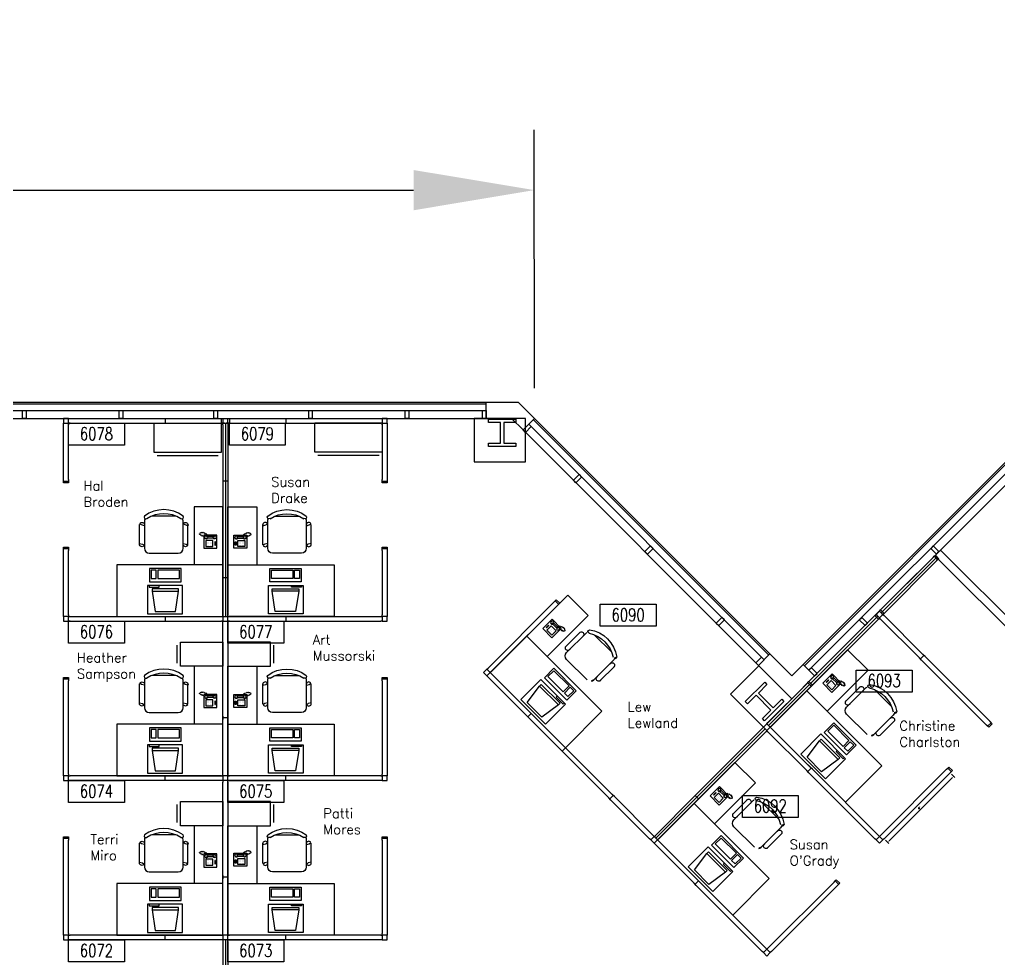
# Model space of a CAD drawing. Header units: millimetres. Extents: x 489553472 to 489553809, y 110504095 to 110504426.
# Drawn here: x 489553679 to 489553739.8, y 110504368 to 110504426.3 of the extents above; entities that cross this region are included whole.
import ezdxf
from ezdxf.enums import TextEntityAlignment as Align

# ---------------------------------------------------------------- set-up
doc = ezdxf.new("R2010")
doc.units = ezdxf.units.MM
for name, color, linetype in [('CHAIRS', 4, 'Continuous'), ('CPU', 6, 'Continuous'), ('DIM', 3, 'Continuous'), ('E-B-FURR', 6, 'Continuous'), ('E-B-GLAZ', 72, 'Continuous'), ('E-B-MULL', 8, 'Continuous'), ('E-B-SHEL', 2, 'Continuous'), ('E-S-COLM', 8, 'Continuous'), ('EMPLOYEE', 1, 'Continuous'), ('FURNITURE', 3, 'Continuous'), ('PANELS_201', 6, 'Continuous'), ('PHONES', 4, 'Continuous'), ('RMNUM', 40, 'Continuous')]:
    doc.layers.add(name, color=color, linetype=linetype)
doc.styles.add('ARCHITXT', font='simplex.shx')
doc.styles.add('ROMANS', font='romans', dxfattribs={"width": 0.75, "height": 8})
doc.styles.get("Standard").update_dxf_attribs({"font": 'arial.ttf'})
doc.dimstyles.new('ISO-25', dxfattribs={"dimscale": 3, "dimtxt": 2.5, "dimasz": 2.5, "dimexe": 1.25, "dimexo": 0.625, "dimtad": 1, "dimdsep": 46, "dimtxsty": 'Standard', "dimcen": 2.5, "dimadec": 0, "dimazin": 0, "dimtfac": 1, "dimtmove": 0, "dimatfit": 3, "dimfxl": 0, "dimarcsym": 0})
doc.dimstyles.new('RGA1-8', dxfattribs={"dimscale": 96, "dimtxt": 0.0938, "dimasz": 0.125, "dimexe": 0.09375, "dimexo": 0.125, "dimgap": 0.0625, "dimtad": 1, "dimdec": 6, "dimrnd": 0.5, "dimzin": 3, "dimdsep": 46, "dimlunit": 4, "dimtxsty": 'ARCHITXT', "dimcen": 0.1875, "dimdle": 0.09375, "dimclrd": 256, "dimclre": 256, "dimadec": 0, "dimazin": 0, "dimtfac": 1, "dimtdec": 6, "dimtmove": 2, "dimatfit": 3, "dimfxl": 0, "dimtolj": 1, "dimtzin": 3, "dimarcsym": 0})

# ---------------------------------------------------------------- blocks, each defined once
blk = doc.blocks.new('RMNUM')
at = {"layer": 'RMNUM'}
blk.add_lwpolyline([(-16.33354, 6.674702), (18.388073, 6.674702), (18.388073, -6.982766), (-16.33354, -6.982766), (-16.33354, 6.674702)], dxfattribs=at)
at = {"layer": 'RMNUM', "style": 'ROMANS', "width": 0.75}
blk.add_attdef('NUMBER', text='', height=8, dxfattribs=at).set_placement((1.027267, 0.114097), align=Align.MIDDLE_CENTER)
blk = doc.blocks.new('RECTANG')
for p, q in [((1, 1), (0, 1)), ((0, 1), (0, 0)), ((1, 0), (1, 1)), ((0, 0), (1, 0))]:
    blk.add_line(p, q)
blk = doc.blocks.new('IBMAT', base_point=(61, 306))
for p, q in [((75, 307), (75, 306)), ((81, 307), (75, 307)), ((81, 306), (81, 307))]:
    blk.add_line(p, q)
at = {"xscale": 21, "yscale": 17, "zscale": 21}
blk.add_blockref('RECTANG', (61, 306), dxfattribs=at)
blk = doc.blocks.new('KEYBOARD', base_point=(60, 294))
for p, xscale, yscale, zscale in [((60, 294), 19, 8, 19), ((61, 295), 13, 5, 13), ((75, 295), 3, 5, 3)]:
    blk.add_blockref('RECTANG', p, dxfattribs=dict(xscale=xscale, yscale=yscale, zscale=zscale))
blk = doc.blocks.new('COMPUTER')
for p, q in [((-6.64, 16.23), (-8.5, 3.5)), ((6.08, 16.23), (-6.64, 16.23)), ((8, 3.5), (6.08, 16.23)), ((-8.5, 3.5), (-8.5, 2.04)), ((8, 3.5), (-8.5, 3.5)), ((-8.5, 2.04), (8, 2.04)), ((8, 2.04), (8, 3.5))]:
    blk.add_line(p, q)
at = {"xscale": 1.033846153846154, "yscale": 1.033846153846154, "zscale": 1.033846153846154}
for name, p in [('IBMAT', (-10.86, 0)), ('KEYBOARD', (-10.05, -10.5))]:
    blk.add_blockref(name, p, dxfattribs=at)
blk = doc.blocks.new('DESK2')
for p, q in [((33, 0), (-33, 0)), ((-33, 0), (-33, -68)), ((33, -32), (33, 0)), ((-33, -32), (33, -32)), ((-15, -68), (-15, -32)), ((-33, -68), (-15, -68))]:
    blk.add_line(p, q)
blk = doc.blocks.new('CHAIR7')
for p, q in [((5.12, 15.04), (17.88, 15.04)), ((0, 9), (0, -9)), ((20, 12), (3, 12)), ((23, -7.44), (23, 7.44)), ((3, -12), (20, -12)), ((5.12, -15), (17.88, -15))]:
    blk.add_line(p, q)
for centre, radius, start, end in [((5.56, 13.54), 1.56, 73.7398, 286.2602), ((17.44, 13.54), 1.56, 253.7398, 106.2602), ((22.34, 11.12), 1.1, 53.30994, 212.02741), ((3, 9), 3, 90, 180), ((20, 9), 3, 62.41556, 90), ((4.82, 0), 19.64, 327.57575, 32.42425), ((7, 0), 20, 323.1301, 36.8699), ((3, -9), 3, 180, 270), ((5.56, -13.5), 1.56, 73.7398, 286.2602), ((17.44, -13.5), 1.56, 253.7398, 106.2602), ((20, -9), 3, 270, 297.58444), ((22.34, -11.12), 1.1, 147.97259, 306.69006)]:
    blk.add_arc(centre, radius, start, end)
blk = doc.blocks.new('FC15X27A')
for p, q in [((7.53125, 0), (-7.53125, 0)), ((-7.53125, 0), (-7.53125, -26.5)), ((7.53125, -26.5), (7.53125, 0)), ((-7.53125, -26.5), (7.53125, -26.5)), ((-5.53125, -28.5), (5.53125, -28.5))]:
    blk.add_line(p, q)
blk = doc.blocks.new('FNPHONE')
for p, q in [((-7.29, 6.54), (-7.29, 1.54)), ((-6.29, 6.54), (-6.29, 1.54)), ((-9.1, 0.22), (-9.7, 0.02)), ((-8.9, 0.62), (-9.5, 0.42)), ((-8.7, 1.02), (-9.3, 0.82)), ((-8.5, 1.42), (-9.1, 1.22)), ((-8.3, 1.82), (-8.9, 1.62)), ((-7.14, 0.56), (-7.5, -0.58)), ((-3.87, 4.85), (-3.87, 4.85)), ((-3.87, 3.91), (-3.87, 3.91)), ((-3.87, 2.97), (-3.87, 2.97)), ((-3.87, 2.03), (-3.87, 2.03)), ((-2.94, 4.85), (-2.94, 4.85)), ((-2.94, 3.91), (-2.94, 3.91)), ((-2.94, 2.97), (-2.94, 2.97)), ((-2.94, 2.03), (-2.94, 2.03)), ((-2, 4.85), (-2, 4.85)), ((-2, 3.91), (-2, 3.91)), ((-2, 2.97), (-2, 2.97)), ((-2, 2.03), (-2, 2.03)), ((-9.3, -0.18), (-9.9, -0.38)), ((-9.3, -0.58), (-9.9, -0.78)), ((-9.3, -0.98), (-9.9, -1.18)), ((-9.3, -1.38), (-9.9, -1.58)), ((-9.1, -1.78), (-9.7, -1.98)), ((-8.9, -2.18), (-9.5, -2.38)), ((-8.43, -2.46), (-9.03, -2.66)), ((-7.9, -1.98), (-8.5, -2.18)), ((-7.7, -1.58), (-8.3, -1.78)), ((-7.5, -1.18), (-8.1, -1.38)), ((-7.3, -0.78), (-7.9, -0.98))]:
    blk.add_line(p, q)
for centre, start, end in [((-6.79, 6.54), 298.49146, 241.50854), ((-6.79, 1.54), 118.49146, 61.50854)]:
    blk.add_arc(centre, 1.05, start, end)
for p, xscale, yscale, zscale in [((-8.21, 0), 8.20528234483245, 8.104073169521023, 8.20528234483245), ((-4.03, 6.72), 2.03125, 0.46875, 2.03125), ((-4.81, 1.25), 3.75, 4.375, 3.75)]:
    blk.add_blockref('RECTANG', p, dxfattribs=dict(xscale=xscale, yscale=yscale, zscale=zscale))
blk = doc.blocks.new('FC42X18D')
for p, q in [((-21, 0), (-21, -18)), ((-21, 0), (21, 0)), ((21, -18), (21, 0)), ((-21, -18), (21, -18)), ((-19, -20), (19, -20))]:
    blk.add_line(p, q)
blk = doc.blocks.new('*D17')
at = {"lineweight": -2, "transparency": 16777216}
for p, q in [((489553736.921, 110504379.214), (489553732.996, 110504375.29)), ((489553736.873, 110504379.438), (489553737.075, 110504379.236)), ((489553732.772, 110504375.337), (489553732.974, 110504375.135))]:
    blk.add_line(p, q, dxfattribs=at)
at = {"transparency": 16777216}
for points in [[(489553736.906, 110504379.229), (489553736.935, 110504379.199), (489553737.009, 110504379.302)], [(489553732.982, 110504375.304), (489553733.011, 110504375.275), (489553732.908, 110504375.201)]]:
    blk.add_solid(points, dxfattribs=at)
at = {"layer": 'Defpoints', "color": 0, "transparency": 16777216}
for p in [(489553736.785, 110504379.527), (489553732.684, 110504375.425), (489553732.908, 110504375.201)]:
    blk.add_point(p, dxfattribs=at)
at = {"color": 0, "lineweight": -3, "transparency": 16777216, "insert": (489553734.875, 110504377.336), "char_height": 0.0938, "attachment_point": 5, "rotation": 45, "style": 'ARCHITXT'}
blk.add_mtext('\\A1;6"', dxfattribs=at)
blk = doc.blocks.new('*D19')
at = {"layer": 'Defpoints', "color": 0, "transparency": 16777216}
for p in [(489553710.95, 110504415.718), (489553710.956, 110504401.537), (489553527.056, 110504401.462)]:
    blk.add_point(p, dxfattribs=at)
at = {"layer": 'DIM', "color": 0, "lineweight": -2, "transparency": 16777216}
for p, q in [((489553527.055, 110504403.337), (489553527.049, 110504419.393)), ((489553710.955, 110504403.412), (489553710.949, 110504419.468)), ((489553534.55, 110504415.646), (489553703.45, 110504415.715))]:
    blk.add_line(p, q, dxfattribs=at)
at = {"layer": 'DIM', "color": 0, "transparency": 16777216}
for points in [[(489553534.55, 110504416.896), (489553534.551, 110504414.396), (489553527.05, 110504415.643)], [(489553703.45, 110504416.965), (489553703.451, 110504414.465), (489553710.95, 110504415.718)]]:
    blk.add_solid(points, dxfattribs=at)
at = {"layer": 'DIM', "color": 0, "transparency": 16777216, "insert": (489553618.998, 110504421.385), "char_height": 7.5, "attachment_point": 5, "rotation": 0.02343}
blk.add_mtext('188', dxfattribs=at)

msp = doc.modelspace()

# ---------------------------------------------------------------- linework, layer by layer
at = {"layer": 'E-B-FURR'}
for p, q in [((489553674.3561563, 110504401.5370992), (489553707.9561564, 110504401.5370992)), ((489553744.3581411, 110504401.5370992), (489553728.37037, 110504385.5370992)), ((489553710.2490495, 110504400.8299924), (489553724.9055467, 110504386.1734953)), ((489553735.9354474, 110504393.1051202), (489553735.8382202, 110504393.007893)), ((489553736.0503523, 110504392.795761), (489553735.8382202, 110504393.007893)), ((489553736.0945464, 110504393.2642192), (489553736.1917736, 110504393.3614464)), ((489553736.4039057, 110504393.1493144), (489553736.1917736, 110504393.3614464)), ((489553743.6163948, 110504385.9368252), (489553736.4039057, 110504393.1493144)), ((489553743.2628413, 110504385.5832718), (489553736.0503523, 110504392.795761)), ((489553723.1377798, 110504384.4057284), (489553725.1883894, 110504382.3551187))]:
    msp.add_line(p, q, dxfattribs=at)
msp.add_lwpolyline([(489553710.4081486, 110504401.5370992), (489553707.2081486, 110504401.5370992), (489553707.2081486, 110504398.8370992), (489553710.4081486, 110504398.8370992)], close=True, dxfattribs=at)
for points in [[(489553723.1377798, 110504384.4057284), (489553724.9055467, 110504386.1734953)], [(489553726.9560826, 110504384.1229594), (489553724.905473, 110504386.1735691)], [(489553725.1883894, 110504382.3551187), (489553726.9561564, 110504384.1228856)]]:
    msp.add_lwpolyline(points, dxfattribs=at)
at = {"layer": 'E-B-GLAZ'}
for p, q in [((489553674.3561563, 110504402.5370992), (489553707.9561564, 110504402.5370992)), ((489553674.3561563, 110504402.4370992), (489553707.9561564, 110504402.4370992)), ((489553674.3561563, 110504402.0370992), (489553707.9561564, 110504402.0370992)), ((489553710.9561564, 110504401.5370992), (489553725.590539, 110504386.9027166)), ((489553710.602603, 110504401.1835458), (489553725.2369856, 110504386.5491632)), ((489553710.8854457, 110504401.4663885), (489553725.5198284, 110504386.8320059)), ((489553742.8181826, 110504401.4107172), (489553727.6632632, 110504386.244206)), ((489553742.8888932, 110504401.3400065), (489553727.7339739, 110504386.1734953)), ((489553743.171736, 110504401.0571638), (489553728.0168166, 110504385.8906526))]:
    msp.add_line(p, q, dxfattribs=at)
at = {"layer": 'E-B-MULL'}
for points in [[(489553679.3811564, 110504402.0370992), (489553679.3811564, 110504401.5370992), (489553679.1561564, 110504401.5370992), (489553679.1561564, 110504402.0370992)], [(489553685.3811564, 110504402.0370992), (489553685.3811564, 110504401.5370992), (489553685.1561564, 110504401.5370992), (489553685.1561564, 110504402.0370992)], [(489553691.2686564, 110504402.0370992), (489553691.2686564, 110504401.5370992), (489553691.0436563, 110504401.5370992), (489553691.0436563, 110504402.0370992)], [(489553697.1561564, 110504402.0370992), (489553697.1561564, 110504401.5370992), (489553696.9311564, 110504401.5370992), (489553696.9311564, 110504402.0370992)], [(489553703.1561564, 110504402.0370992), (489553703.1561564, 110504401.5370992), (489553702.9311564, 110504401.5370992), (489553702.9311564, 110504402.0370992)], [(489553707.9561564, 110504402.0370992), (489553707.9561564, 110504401.5370992), (489553707.7311563, 110504401.5370992), (489553707.7311563, 110504402.0370992)], [(489553710.7617019, 110504401.0244468), (489553710.4081486, 110504400.6708934), (489553710.2490495, 110504400.8299924), (489553710.602603, 110504401.1835458)], [(489553713.8906494, 110504397.8954993), (489553713.5370961, 110504397.5419459), (489553713.377997, 110504397.7010449), (489553713.7315505, 110504398.0545983)], [(489553718.3285991, 110504393.4575497), (489553717.9750457, 110504393.1039963), (489553717.8159467, 110504393.2630953), (489553718.1695001, 110504393.6166487)], [(489553735.5837137, 110504393.4575497), (489553735.9372671, 110504393.1039963), (489553736.096366, 110504393.2630953), (489553735.7428127, 110504393.6166487)], [(489553722.6074497, 110504389.1786991), (489553722.2538963, 110504388.8251457), (489553722.4129953, 110504388.6660467), (489553722.7665487, 110504389.0196001)], [(489553731.3048631, 110504389.1786991), (489553731.6584165, 110504388.8251457), (489553731.4993175, 110504388.6660467), (489553731.1457641, 110504389.0196001)], [(489553725.236742, 110504386.5489195), (489553724.8831886, 110504386.1953661), (489553724.7240896, 110504386.3544652), (489553725.077643, 110504386.7080186)], [(489553728.0168166, 110504385.8906526), (489553728.37037, 110504385.5370992), (489553728.529469, 110504385.6961982), (489553728.1759156, 110504386.0497516)]]:
    msp.add_lwpolyline(points, close=True, dxfattribs=at)
at = {"layer": 'E-B-SHEL'}
for p, q in [((489553707.9561564, 110504401.5370992), (489553707.9561564, 110504402.5370992)), ((489553707.9561564, 110504402.5370992), (489553709.9561564, 110504402.5370992)), ((489553710.9561564, 110504401.5370992), (489553709.9561564, 110504402.5370992)), ((489553707.9561564, 110504401.5370992), (489553709.5419428, 110504401.5370992)), ((489553710.2490495, 110504400.8299924), (489553709.5419428, 110504401.5370992)), ((489553710.2490495, 110504400.8299924), (489553710.9561564, 110504401.5370992)), ((489553725.590539, 110504386.9027166), (489553724.8831886, 110504386.1953661)), ((489553725.590539, 110504386.9027166), (489553726.9561564, 110504385.5370992)), ((489553724.8834323, 110504386.1956098), (489553726.9561564, 110504384.1228856)), ((489553727.6632632, 110504386.244206), (489553726.9561564, 110504385.5370992)), ((489553727.6632632, 110504386.244206), (489553728.37037, 110504385.5370992)), ((489553728.37037, 110504385.5370992), (489553726.9561564, 110504384.1228856))]:
    msp.add_line(p, q, dxfattribs=at)
at = {"layer": 'E-S-COLM'}
for points in [[(489553708.1071871, 110504401.2911174), (489553708.1074806, 110504401.4911172), (489553709.8074789, 110504401.4886214), (489553709.8071852, 110504401.2886216), (489553709.057186, 110504401.2897227), (489553709.0552773, 110504399.9897241), (489553709.8052766, 110504399.988623), (489553709.804983, 110504399.7886232), (489553708.1049848, 110504399.7911191), (489553708.1052785, 110504399.9911188), (489553708.8552775, 110504399.9900177), (489553708.8571863, 110504401.2900163)], [(489553708.1071871, 110504401.2911174), (489553708.1074806, 110504401.4911172), (489553709.8074789, 110504401.4886214), (489553709.8071852, 110504401.2886216), (489553709.057186, 110504401.2897227), (489553709.0552773, 110504399.9897241), (489553709.8052766, 110504399.988623), (489553709.804983, 110504399.7886232), (489553708.1049848, 110504399.7911191), (489553708.1052785, 110504399.9911188), (489553708.8552775, 110504399.9900177), (489553708.8571863, 110504401.2900163)], [(489553726.3233156, 110504384.0864839), (489553726.4645291, 110504383.9448551), (489553725.2606841, 110504382.7445397), (489553725.1194705, 110504382.8861685), (489553725.6505786, 110504383.4157194), (489553724.7326904, 110504384.3363069), (489553724.2015822, 110504383.8067559), (489553724.0603687, 110504383.9483848), (489553725.2642137, 110504385.1487002), (489553725.4054273, 110504385.0070713), (489553724.8743192, 110504384.4775204), (489553725.7922074, 110504383.556933)]]:
    msp.add_lwpolyline(points, close=True, dxfattribs=at)
at = {"layer": 'PANELS_201', "linetype": 'Continuous'}
for p, q in [((489553687.9062341, 110504401.5370992), (489553688.1062341, 110504401.5370992)), ((489553688.006234, 110504401.5370992), (489553688.006234, 110504401.2370992)), ((489553691.6062339, 110504401.5370992), (489553691.6062339, 110504401.2370992)), ((489553691.9061564, 110504401.2369671), (489553691.9061564, 110504401.5369671)), ((489553695.4061562, 110504401.5369671), (489553695.6061562, 110504401.5369671)), ((489553695.5061562, 110504401.5369671), (489553695.5061562, 110504401.2369671)), ((489553687.9062341, 110504401.2370992), (489553688.1062341, 110504401.2370992)), ((489553695.4061562, 110504401.2369671), (489553695.6061562, 110504401.2369671)), ((489553732.1887466, 110504389.3554758), (489553732.4008785, 110504389.1433438)), ((489553732.6130106, 110504389.3554758), (489553732.4008785, 110504389.5676079)), ((489553691.6061563, 110504383.0369671), (489553691.6061563, 110504388.8369671)), ((489553691.9061564, 110504388.8369671), (489553691.9061564, 110504383.0369671)), ((489553728.1582379, 110504384.9007031), (489553727.9461058, 110504385.1128351)), ((489553691.6061563, 110504379.4369671), (489553691.6061563, 110504382.8369671)), ((489553691.9061564, 110504382.8369671), (489553691.9061564, 110504379.4369671)), ((489553691.6061563, 110504373.1369671), (489553691.6061563, 110504378.9369671)), ((489553691.9061564, 110504378.9369671), (489553691.9061564, 110504373.1369671)), ((489553691.6061563, 110504369.5369671), (489553691.6061563, 110504372.9369671)), ((489553691.9061564, 110504372.9369671), (489553691.9061564, 110504369.5369671))]:
    msp.add_line(p, q, dxfattribs=at)
for points in [[(489553682.006234, 110504401.5370992), (489553681.7062341, 110504401.5370992), (489553681.7062341, 110504401.2370992)], [(489553682.1062341, 110504401.2370992), (489553682.006234, 110504401.2370992), (489553682.006234, 110504401.5370992), (489553682.1062341, 110504401.5370992)], [(489553682.1062341, 110504401.5370992), (489553687.9062341, 110504401.5370992)], [(489553688.1062341, 110504401.5370992), (489553691.5062339, 110504401.5370992)], [(489553691.5061564, 110504401.5369671), (489553691.6061563, 110504401.5369671), (489553691.6061563, 110504401.2369671), (489553691.5061564, 110504401.2369671)], [(489553691.7062339, 110504401.2370992), (489553691.6062339, 110504401.2370992), (489553691.5062339, 110504401.2370992), (489553691.5062339, 110504401.5370992), (489553691.7062339, 110504401.5370992)], [(489553691.6061563, 110504401.5369671), (489553691.9061564, 110504401.5369671)], [(489553691.8061564, 110504401.5369671), (489553691.9061564, 110504401.5369671), (489553692.0061564, 110504401.5369671), (489553692.0061564, 110504401.2369671), (489553691.8061564, 110504401.2369671)], [(489553692.0061564, 110504401.2369671), (489553691.9061564, 110504401.2369671), (489553691.9061564, 110504401.5369671), (489553692.0061564, 110504401.5369671)], [(489553692.0061564, 110504401.5369671), (489553695.4061562, 110504401.5369671)], [(489553695.6060787, 110504401.5370992), (489553701.4060787, 110504401.5370992)], [(489553701.4060787, 110504401.5370992), (489553701.5060787, 110504401.5370992), (489553701.5060787, 110504401.2370992), (489553701.4060787, 110504401.2370992)], [(489553701.8060787, 110504401.2370992), (489553701.8060787, 110504401.5370992), (489553701.5060787, 110504401.5370992)], [(489553681.7062341, 110504401.1370992), (489553681.7062341, 110504401.2370992), (489553682.006234, 110504401.2370992), (489553682.006234, 110504401.1370992)], [(489553681.7062341, 110504397.7370994), (489553681.7062341, 110504401.1370992)], [(489553682.006234, 110504397.7370994), (489553682.006234, 110504401.1370992)], [(489553682.1062341, 110504401.2370992), (489553687.9062341, 110504401.2370992)], [(489553688.1062341, 110504401.2370992), (489553691.5062339, 110504401.2370992)], [(489553691.6061563, 110504401.1369671), (489553691.6061563, 110504401.2369671), (489553691.9061564, 110504401.2369671), (489553691.9061564, 110504401.1369671)], [(489553691.6061563, 110504401.1369671), (489553691.6061563, 110504397.7369671)], [(489553691.7561564, 110504401.2369671), (489553691.7561564, 110504397.6369671)], [(489553691.9061564, 110504401.1369671), (489553691.9061564, 110504397.7369671)], [(489553692.0061564, 110504401.2369671), (489553695.4061562, 110504401.2369671)], [(489553695.6060787, 110504401.2370992), (489553701.4060787, 110504401.2370992)], [(489553701.5060787, 110504401.1370992), (489553701.5060787, 110504401.2370992), (489553701.8060787, 110504401.2370992), (489553701.8060787, 110504401.1370992)], [(489553701.5060787, 110504401.1370992), (489553701.5060787, 110504397.7370994)], [(489553701.8060787, 110504401.1370992), (489553701.8060787, 110504397.7370994)], [(489553682.006234, 110504397.7370994), (489553682.006234, 110504397.6370994), (489553682.006234, 110504397.5370994), (489553681.7062341, 110504397.5370994), (489553681.7062341, 110504397.7370994)], [(489553681.7062341, 110504397.6370994), (489553682.006234, 110504397.6370994)], [(489553691.6061563, 110504397.7369671), (489553691.6061563, 110504397.5369671)], [(489553691.9061564, 110504397.6369671), (489553691.6061563, 110504397.6369671)], [(489553691.6061563, 110504397.5369671), (489553691.6061563, 110504391.7369671)], [(489553691.7561564, 110504397.6369671), (489553691.7561564, 110504391.6369671)], [(489553691.9061564, 110504397.7369671), (489553691.9061564, 110504397.5369671)], [(489553691.9061564, 110504397.5369671), (489553691.9061564, 110504391.7369671)], [(489553701.8060787, 110504397.7370994), (489553701.8060787, 110504397.6370994), (489553701.8060787, 110504397.5370994), (489553701.5060787, 110504397.5370994), (489553701.5060787, 110504397.7370994)], [(489553701.5060787, 110504397.6370994), (489553701.8060787, 110504397.6370994)], [(489553681.7061564, 110504393.3369671), (489553681.7061564, 110504393.4369671), (489553681.7061564, 110504393.5369671), (489553682.0061564, 110504393.5369671), (489553682.0061564, 110504393.3369671)], [(489553682.0061564, 110504393.4369671), (489553681.7061564, 110504393.4369671)], [(489553681.7061564, 110504389.3369671), (489553681.7061564, 110504393.3369671)], [(489553682.0061564, 110504389.3369671), (489553682.0061564, 110504393.3369671)], [(489553701.506001, 110504393.3369671), (489553701.506001, 110504393.4369671), (489553701.506001, 110504393.5369671), (489553701.8060009, 110504393.5369671), (489553701.8060009, 110504393.3369671)], [(489553701.8060009, 110504393.4369671), (489553701.506001, 110504393.4369671)], [(489553701.506001, 110504393.3369671), (489553701.506001, 110504389.3369671)], [(489553701.8060009, 110504393.3369671), (489553701.8060009, 110504389.3369671)], [(489553735.7320695, 110504392.9056188), (489553735.806384, 110504392.9725318), (489553735.8806984, 110504393.0394449), (489553736.0814377, 110504392.8165014), (489553735.9328087, 110504392.6826753)], [(489553732.4715893, 110504389.6383185), (489553735.7242805, 110504392.8910097)], [(489553732.5069446, 110504389.4615418), (489553735.9010572, 110504392.8556544)], [(489553732.6837213, 110504389.4261865), (489553735.9364125, 110504392.6788777)], [(489553736.0071232, 110504392.7495884), (489553735.806384, 110504392.9725318)], [(489553691.6061563, 110504391.7369671), (489553691.6061563, 110504391.5369671)], [(489553691.9061564, 110504391.6369671), (489553691.6061563, 110504391.6369671)], [(489553691.6061563, 110504391.5369671), (489553691.6061563, 110504389.3369671)], [(489553691.7561564, 110504391.6369671), (489553691.7561564, 110504389.2369671)], [(489553691.9061564, 110504391.7369671), (489553691.9061564, 110504391.5369671)], [(489553691.9061564, 110504391.5369671), (489553691.9061564, 110504389.3369671)], [(489553708.0764053, 110504386.0320739), (489553712.1776247, 110504390.1332933)], [(489553712.1776247, 110504390.1332933), (489553712.2483354, 110504390.204004), (489553712.319046, 110504390.2747146), (489553712.5311781, 110504390.0625826), (489553712.3897567, 110504389.9211612)], [(489553712.4604673, 110504389.9918719), (489553712.2483354, 110504390.204004)], [(489553708.2885374, 110504385.8199419), (489553712.3897567, 110504389.9211612)], [(489553732.4715893, 110504389.2140545), (489553732.4008785, 110504389.1433438), (489553732.3301679, 110504389.0726331), (489553732.1180359, 110504389.2847651), (489553732.2594573, 110504389.4261865)], [(489553732.1180359, 110504389.2847651), (489553732.1887466, 110504389.3554758), (489553732.4008785, 110504389.1433438), (489553732.3301679, 110504389.0726331)], [(489553732.1887466, 110504389.3554758), (489553732.4008785, 110504389.5676079)], [(489553732.3301679, 110504389.4968972), (489553732.4008785, 110504389.5676079), (489553732.4715893, 110504389.6383185), (489553732.6837213, 110504389.4261865), (489553732.5423, 110504389.2847651)], [(489553732.6837213, 110504389.4261865), (489553732.6130106, 110504389.3554758), (489553732.4008785, 110504389.5676079), (489553732.4715893, 110504389.6383185)], [(489553732.4715893, 110504389.0726331), (489553732.4008785, 110504389.1433438), (489553732.6130106, 110504389.3554758), (489553732.6837213, 110504389.2847651)], [(489553682.0061564, 110504389.3369671), (489553682.0061564, 110504389.2369671), (489553681.7061564, 110504389.2369671), (489553681.7061564, 110504389.3369671)], [(489553681.7061564, 110504389.2369671), (489553681.7061564, 110504388.9369671), (489553682.0061564, 110504388.9369671)], [(489553682.1061563, 110504388.9369671), (489553682.0061564, 110504388.9369671), (489553682.0061564, 110504389.2369671), (489553682.1061563, 110504389.2369671)], [(489553682.1061563, 110504389.2369671), (489553687.9061564, 110504389.2369671)], [(489553682.1061563, 110504388.9369671), (489553687.9061564, 110504388.9369671)], [(489553687.9061564, 110504389.2369671), (489553688.1061563, 110504389.2369671)], [(489553687.9061564, 110504388.9369671), (489553688.1061563, 110504388.9369671)], [(489553688.0061564, 110504389.2369671), (489553688.0061564, 110504388.9369671)], [(489553688.1061563, 110504389.2369671), (489553691.5061564, 110504389.2369671)], [(489553688.1061563, 110504388.9369671), (489553691.5061564, 110504388.9369671)], [(489553691.5061564, 110504389.2369671), (489553691.6061563, 110504389.2369671), (489553691.6061563, 110504388.9369671), (489553691.5061564, 110504388.9369671)], [(489553691.6061563, 110504389.3369671), (489553691.6061563, 110504389.2369671), (489553691.9061564, 110504389.2369671), (489553691.9061564, 110504389.3369671)], [(489553691.6061563, 110504388.8369671), (489553691.6061563, 110504388.9369671), (489553691.9061564, 110504388.9369671), (489553691.9061564, 110504388.8369671)], [(489553692.0061564, 110504388.9369671), (489553691.9061564, 110504388.9369671), (489553691.9061564, 110504389.2369671), (489553692.0061564, 110504389.2369671)], [(489553692.0061564, 110504389.2369671), (489553695.4061564, 110504389.2369671)], [(489553692.0061564, 110504388.9369671), (489553695.4061564, 110504388.9369671)], [(489553695.4061564, 110504389.2369671), (489553695.6061563, 110504389.2369671)], [(489553695.4061564, 110504388.9369671), (489553695.6061563, 110504388.9369671)], [(489553695.5061564, 110504389.2369671), (489553695.5061564, 110504388.9369671)], [(489553695.6061563, 110504389.2369671), (489553701.4061564, 110504389.2369671)], [(489553695.6061563, 110504388.9369671), (489553701.4061564, 110504388.9369671)], [(489553701.4061564, 110504389.2369671), (489553701.5061564, 110504389.2369671), (489553701.5061564, 110504388.9369671), (489553701.4061564, 110504388.9369671)], [(489553701.8061564, 110504389.3369671), (489553701.8061564, 110504389.2369671), (489553701.5061564, 110504389.2369671), (489553701.5061564, 110504389.3369671)], [(489553701.5061564, 110504388.9369671), (489553701.8061564, 110504388.9369671), (489553701.8061564, 110504389.2369671)], [(489553728.0168166, 110504385.1835458), (489553732.1180359, 110504389.2847651)], [(489553728.0521719, 110504385.0067691), (489553732.2948126, 110504389.2494098)], [(489553728.2289486, 110504384.9714138), (489553732.3301679, 110504389.0726331)], [(489553734.8757523, 110504386.66847), (489553732.4715893, 110504389.0726331)], [(489553735.0878844, 110504386.8806021), (489553732.6837213, 110504389.2847651)], [(489553735.0171736, 110504386.5270487), (489553734.8757523, 110504386.66847)], [(489553734.946463, 110504386.5977594), (489553735.1585951, 110504386.8098914)], [(489553739.1183929, 110504382.4258294), (489553735.0171736, 110504386.5270487)], [(489553735.2293057, 110504386.7391807), (489553735.0878844, 110504386.8806021)], [(489553739.330525, 110504382.6379614), (489553735.2293057, 110504386.7391807)], [(489553708.0056947, 110504385.9613633), (489553707.7935626, 110504385.7492312), (489553708.0056947, 110504385.5370992)], [(489553708.2885374, 110504385.8199419), (489553708.2178267, 110504385.7492312), (489553708.0056947, 110504385.9613633), (489553708.0764053, 110504386.0320739)], [(489553708.0764053, 110504385.4663885), (489553708.0056947, 110504385.5370992), (489553708.2178267, 110504385.7492312), (489553708.2885374, 110504385.6785206)], [(489553681.7061564, 110504385.2369671), (489553681.7061564, 110504385.3369671), (489553681.7061564, 110504385.4369671), (489553682.0061564, 110504385.4369671), (489553682.0061564, 110504385.2369671)], [(489553682.0061564, 110504385.3369671), (489553681.7061564, 110504385.3369671)], [(489553681.7061564, 110504379.4369671), (489553681.7061564, 110504385.2369671)], [(489553682.0061564, 110504379.4369671), (489553682.0061564, 110504385.2369671)], [(489553701.5061564, 110504385.2369671), (489553701.5061564, 110504385.3369671), (489553701.5061564, 110504385.4369671), (489553701.8061564, 110504385.4369671), (489553701.8061564, 110504385.2369671)], [(489553701.8061564, 110504385.3369671), (489553701.5061564, 110504385.3369671)], [(489553701.5061564, 110504385.2369671), (489553701.5061564, 110504379.4369671)], [(489553701.8061564, 110504385.2369671), (489553701.8061564, 110504379.4369671)], [(489553710.4805684, 110504383.0622255), (489553708.0764053, 110504385.4663885)], [(489553710.6927004, 110504383.2743575), (489553708.2885374, 110504385.6785206)], [(489553727.8753952, 110504385.0421245), (489553727.9461058, 110504385.1128351), (489553728.0168166, 110504385.1835458), (489553728.2289486, 110504384.9714138), (489553728.0875272, 110504384.8299924)], [(489553727.8753952, 110504385.0421245), (489553728.0168166, 110504385.1835458)], [(489553727.9461058, 110504385.1128351), (489553728.1582379, 110504384.9007031)], [(489553725.4712322, 110504382.6379614), (489553727.8753952, 110504385.0421245)], [(489553725.5065875, 110504382.4611847), (489553728.0521719, 110504385.0067691)], [(489553725.6833642, 110504382.4258294), (489553728.0875272, 110504384.8299924)], [(489553728.0875272, 110504384.8299924), (489553728.2289486, 110504384.9714138)], [(489553710.8341218, 110504383.1329361), (489553710.6927004, 110504383.2743575)], [(489553691.6061563, 110504383.0369671), (489553691.6061563, 110504382.8369671)], [(489553691.9061564, 110504382.9369671), (489553691.6061563, 110504382.9369671)], [(489553691.9061564, 110504383.0369671), (489553691.9061564, 110504382.8369671)], [(489553710.6219898, 110504382.9208041), (489553710.4805684, 110504383.0622255)], [(489553710.5512791, 110504382.9915148), (489553710.763411, 110504383.2036468)], [(489553712.6018887, 110504380.9409051), (489553710.6219898, 110504382.9208041)], [(489553712.8140208, 110504381.1530372), (489553710.8341218, 110504383.1329361)], [(489553739.2629268, 110504382.7067034), (489553739.3330561, 110504382.6354161), (489553739.4031854, 110504382.5641288), (489553739.1893235, 110504382.3537409), (489553739.0490649, 110504382.4963155)], [(489553721.0164593, 110504378.1831887), (489553725.1176788, 110504382.284408)], [(489553721.0518148, 110504378.006412), (489553725.2944555, 110504382.2490527)], [(489553721.2285914, 110504377.9710566), (489553725.3298107, 110504382.072276)], [(489553725.1176788, 110504382.284408), (489553725.1883894, 110504382.3551187), (489553725.4005215, 110504382.1429867), (489553725.3298107, 110504382.072276)], [(489553725.1883894, 110504382.3551187), (489553725.4005215, 110504382.5672507)], [(489553725.6833642, 110504382.4258294), (489553725.6126535, 110504382.3551187), (489553725.4005215, 110504382.5672507), (489553725.4712322, 110504382.6379614)], [(489553725.4712322, 110504382.072276), (489553725.4005215, 110504382.1429867), (489553725.6126535, 110504382.3551187), (489553725.6833642, 110504382.284408)], [(489553727.8753952, 110504379.6681129), (489553725.4712322, 110504382.072276)], [(489553728.0875272, 110504379.880245), (489553725.6833642, 110504382.284408)], [(489553739.1191941, 110504382.4250282), (489553739.3330561, 110504382.6354161)], [(489553712.7433101, 110504380.7994838), (489553712.6018887, 110504380.9409051)], [(489553712.6725994, 110504380.8701944), (489553712.8847315, 110504381.0823265)], [(489553712.9554421, 110504381.0116158), (489553712.8140208, 110504381.1530372)], [(489553715.7838693, 110504378.1831887), (489553712.9554421, 110504381.0116158)], [(489553715.5717372, 110504377.9710566), (489553712.7433101, 110504380.7994838)], [(489553728.0168166, 110504379.5266916), (489553727.8753952, 110504379.6681129)], [(489553727.9461058, 110504379.5974022), (489553728.1582379, 110504379.8095343)], [(489553728.2289486, 110504379.7388236), (489553728.0875272, 110504379.880245)], [(489553732.3301679, 110504375.6376043), (489553728.2289486, 110504379.7388236)], [(489553736.5728086, 110504379.7388236), (489553732.4715893, 110504375.6376043)], [(489553736.5728086, 110504379.7388236), (489553736.6435193, 110504379.8095343), (489553736.7142299, 110504379.880245), (489553736.926362, 110504379.6681129), (489553736.7849407, 110504379.5266916)], [(489553736.8556513, 110504379.5974022), (489553736.6435193, 110504379.8095343)], [(489553682.0061564, 110504379.4369671), (489553682.0061564, 110504379.3369671), (489553681.7061564, 110504379.3369671), (489553681.7061564, 110504379.4369671)], [(489553681.7061564, 110504379.3369671), (489553681.7061564, 110504379.0369671), (489553682.0061564, 110504379.0369671)], [(489553682.1061563, 110504379.0369671), (489553682.0061564, 110504379.0369671), (489553682.0061564, 110504379.3369671), (489553682.1061563, 110504379.3369671)], [(489553687.9061564, 110504379.3369671), (489553682.1061563, 110504379.3369671)], [(489553687.9061564, 110504379.0369671), (489553682.1061563, 110504379.0369671)], [(489553688.1061563, 110504379.3369671), (489553687.9061564, 110504379.3369671)], [(489553688.1061563, 110504379.0369671), (489553687.9061564, 110504379.0369671)], [(489553688.0061564, 110504379.0369671), (489553688.0061564, 110504379.3369671)], [(489553691.5061564, 110504379.3369671), (489553688.1061563, 110504379.3369671)], [(489553691.5061564, 110504379.0369671), (489553688.1061563, 110504379.0369671)], [(489553691.5061564, 110504379.3369671), (489553691.6061563, 110504379.3369671), (489553691.6061563, 110504379.0369671), (489553691.5061564, 110504379.0369671)], [(489553691.9061564, 110504379.4369671), (489553691.9061564, 110504379.3369671), (489553691.6061563, 110504379.3369671), (489553691.6061563, 110504379.4369671)], [(489553691.9061564, 110504378.9369671), (489553691.9061564, 110504379.0369671), (489553691.6061563, 110504379.0369671), (489553691.6061563, 110504378.9369671)], [(489553692.0061564, 110504379.0369671), (489553691.9061564, 110504379.0369671), (489553691.9061564, 110504379.3369671), (489553692.0061564, 110504379.3369671)], [(489553695.4061564, 110504379.3369671), (489553692.0061564, 110504379.3369671)], [(489553695.4061564, 110504379.0369671), (489553692.0061564, 110504379.0369671)], [(489553695.6061563, 110504379.3369671), (489553695.4061564, 110504379.3369671)], [(489553695.6061563, 110504379.0369671), (489553695.4061564, 110504379.0369671)], [(489553695.5061564, 110504379.0369671), (489553695.5061564, 110504379.3369671)], [(489553701.4061564, 110504379.3369671), (489553695.6061563, 110504379.3369671)], [(489553701.4061564, 110504379.0369671), (489553695.6061563, 110504379.0369671)], [(489553701.4061564, 110504379.3369671), (489553701.5061564, 110504379.3369671), (489553701.5061564, 110504379.0369671), (489553701.4061564, 110504379.0369671)], [(489553701.8061564, 110504379.4369671), (489553701.8061564, 110504379.3369671), (489553701.5061564, 110504379.3369671), (489553701.5061564, 110504379.4369671)], [(489553701.5061564, 110504379.0369671), (489553701.8061564, 110504379.0369671), (489553701.8061564, 110504379.3369671)], [(489553732.1180359, 110504375.4254722), (489553728.0168166, 110504379.5266916)], [(489553736.7849407, 110504379.5266916), (489553732.6837213, 110504375.4254722)], [(489553715.7131586, 110504377.8296353), (489553715.5717372, 110504377.9710566)], [(489553715.6424479, 110504377.900346), (489553715.8545799, 110504378.112478)], [(489553718.1173216, 110504375.4254722), (489553715.7131586, 110504377.8296353)], [(489553715.9252906, 110504378.0417673), (489553715.7838693, 110504378.1831887)], [(489553718.3294537, 110504375.6376043), (489553715.9252906, 110504378.0417673)], [(489553718.470875, 110504375.6376043), (489553720.8750381, 110504378.0417673)], [(489553718.5062304, 110504375.4608276), (489553721.0518148, 110504378.006412)], [(489553718.6830071, 110504375.4254722), (489553721.0871701, 110504377.8296353)], [(489553720.8750381, 110504378.0417673), (489553721.0164593, 110504378.1831887)], [(489553720.9457488, 110504378.112478), (489553721.1578808, 110504377.900346)], [(489553721.0871701, 110504377.8296353), (489553721.2285914, 110504377.9710566)], [(489553681.7061564, 110504375.3369671), (489553681.7061564, 110504375.4369671), (489553681.7061564, 110504375.5369671), (489553682.0061564, 110504375.5369671), (489553682.0061564, 110504375.3369671)], [(489553682.0061564, 110504375.4369671), (489553681.7061564, 110504375.4369671)], [(489553701.5061564, 110504375.3369671), (489553701.5061564, 110504375.4369671), (489553701.5061564, 110504375.5369671), (489553701.8061564, 110504375.5369671), (489553701.8061564, 110504375.3369671)], [(489553701.8061564, 110504375.4369671), (489553701.5061564, 110504375.4369671)], [(489553718.3294537, 110504375.6376043), (489553718.4001642, 110504375.5668936), (489553718.1880323, 110504375.3547616), (489553718.1173216, 110504375.4254722)], [(489553718.4001642, 110504375.1426295), (489553718.1880323, 110504375.3547616)], [(489553718.6830071, 110504375.4254722), (489553718.6122963, 110504375.3547616), (489553718.4001642, 110504375.5668936), (489553718.470875, 110504375.6376043)], [(489553718.470875, 110504375.0719188), (489553718.4001642, 110504375.1426295), (489553718.6122963, 110504375.3547616), (489553718.6830071, 110504375.2840509)], [(489553732.3301679, 110504375.6376043), (489553732.4008785, 110504375.5668936), (489553732.1887466, 110504375.3547616), (489553732.1180359, 110504375.4254722)], [(489553732.1887466, 110504375.3547616), (489553732.4008785, 110504375.1426295), (489553732.6130106, 110504375.3547616)], [(489553732.6837213, 110504375.4254722), (489553732.6130106, 110504375.3547616), (489553732.4008785, 110504375.5668936), (489553732.4715893, 110504375.6376043)], [(489553681.7061564, 110504369.5369671), (489553681.7061564, 110504375.3369671)], [(489553682.0061564, 110504369.5369671), (489553682.0061564, 110504375.3369671)], [(489553701.5061564, 110504375.3369671), (489553701.5061564, 110504369.5369671)], [(489553701.8061564, 110504375.3369671), (489553701.8061564, 110504369.5369671)], [(489553720.8750381, 110504372.6677558), (489553718.470875, 110504375.0719188)], [(489553721.0871701, 110504372.8798878), (489553718.6830071, 110504375.2840509)], [(489553691.6061563, 110504373.1369671), (489553691.6061563, 110504372.9369671)], [(489553691.9061564, 110504373.0369671), (489553691.6061563, 110504373.0369671)], [(489553691.9061564, 110504373.1369671), (489553691.9061564, 110504372.9369671)], [(489553721.0164593, 110504372.5263344), (489553720.8750381, 110504372.6677558)], [(489553720.9457488, 110504372.5970451), (489553721.1578808, 110504372.8091771)], [(489553725.1176788, 110504368.4251151), (489553721.0164593, 110504372.5263344)], [(489553721.2285914, 110504372.7384665), (489553721.0871701, 110504372.8798878)], [(489553725.3298107, 110504368.6372471), (489553721.2285914, 110504372.7384665)], [(489553729.5724515, 110504372.7384665), (489553725.4712322, 110504368.6372471)], [(489553729.7845834, 110504372.5263344), (489553725.6833642, 110504368.4251151)], [(489553729.5724515, 110504372.7384665), (489553729.6431622, 110504372.8091771), (489553729.7138728, 110504372.8798878), (489553729.9260049, 110504372.6677558), (489553729.7845834, 110504372.5263344)], [(489553729.8552942, 110504372.5970451), (489553729.6431622, 110504372.8091771)], [(489553682.0061564, 110504369.5369671), (489553682.0061564, 110504369.4369671), (489553681.7061564, 110504369.4369671), (489553681.7061564, 110504369.5369671)], [(489553681.7061564, 110504369.4369671), (489553681.7061564, 110504369.1369671), (489553682.0061564, 110504369.1369671)], [(489553682.1061563, 110504369.1369671), (489553682.0061564, 110504369.1369671), (489553682.0061564, 110504369.4369671), (489553682.1061563, 110504369.4369671)], [(489553687.9061564, 110504369.4369671), (489553682.1061563, 110504369.4369671)], [(489553688.1061563, 110504369.4369671), (489553687.9061564, 110504369.4369671)], [(489553688.0061564, 110504369.1369671), (489553688.0061564, 110504369.4369671)], [(489553691.5061564, 110504369.4369671), (489553688.1061563, 110504369.4369671)], [(489553691.5061564, 110504369.4369671), (489553691.6061563, 110504369.4369671), (489553691.6061563, 110504369.1369671), (489553691.5061564, 110504369.1369671)], [(489553691.9061564, 110504369.5369671), (489553691.9061564, 110504369.4369671), (489553691.6061563, 110504369.4369671), (489553691.6061563, 110504369.5369671)], [(489553692.0061564, 110504369.1369671), (489553691.9061564, 110504369.1369671), (489553691.9061564, 110504369.4369671), (489553692.0061564, 110504369.4369671)], [(489553695.4061564, 110504369.4369671), (489553692.0061564, 110504369.4369671)], [(489553695.6061563, 110504369.4369671), (489553695.4061564, 110504369.4369671)], [(489553695.5061564, 110504369.1369671), (489553695.5061564, 110504369.4369671)], [(489553701.4061564, 110504369.4369671), (489553695.6061563, 110504369.4369671)], [(489553701.4061564, 110504369.4369671), (489553701.5061564, 110504369.4369671), (489553701.5061564, 110504369.1369671), (489553701.4061564, 110504369.1369671)], [(489553701.8061564, 110504369.5369671), (489553701.8061564, 110504369.4369671), (489553701.5061564, 110504369.4369671), (489553701.5061564, 110504369.5369671)], [(489553701.5061564, 110504369.1369671), (489553701.8061564, 110504369.1369671), (489553701.8061564, 110504369.4369671)], [(489553687.9061564, 110504369.1369671), (489553682.1061563, 110504369.1369671)], [(489553688.1061563, 110504369.1369671), (489553687.9061564, 110504369.1369671)], [(489553691.5061564, 110504369.1369671), (489553688.1061563, 110504369.1369671)], [(489553691.9061564, 110504369.0369671), (489553691.9061564, 110504369.1369671), (489553691.6061563, 110504369.1369671), (489553691.6061563, 110504369.0369671)], [(489553691.6061563, 110504369.0369671), (489553691.6061563, 110504363.2369671)], [(489553691.7561564, 110504369.1369671), (489553691.7561564, 110504363.1369671)], [(489553691.9061564, 110504369.0369671), (489553691.9061564, 110504363.2369671)], [(489553695.4061564, 110504369.1369671), (489553692.0061564, 110504369.1369671)], [(489553695.6061563, 110504369.1369671), (489553695.4061564, 110504369.1369671)], [(489553701.4061564, 110504369.1369671), (489553695.6061563, 110504369.1369671)], [(489553725.3298107, 110504368.6372471), (489553725.4005215, 110504368.5665365), (489553725.1883894, 110504368.3544044), (489553725.1176788, 110504368.4251151)], [(489553725.1883894, 110504368.3544044), (489553725.4005215, 110504368.1422724), (489553725.6126535, 110504368.3544044)], [(489553725.6833642, 110504368.4251151), (489553725.6126535, 110504368.3544044), (489553725.4005215, 110504368.5665365), (489553725.4712322, 110504368.6372471)]]:
    msp.add_lwpolyline(points, dxfattribs=at)

# ---------------------------------------------------------------- block references
at = {"xscale": 0.1, "yscale": 0.1, "zscale": 0.1}
for p, values in [((489553683.6395881, 110504400.569629), {'NUMBER': '6078'}), ((489553693.6395104, 110504400.5694969), {'NUMBER': '6079'}), ((489553716.6759301, 110504389.3221558), {'NUMBER': '6090'}), ((489553683.6395104, 110504388.2694969), {'NUMBER': '6076'}), ((489553693.5395104, 110504388.2694969), {'NUMBER': '6077'}), ((489553732.5839842, 110504385.234529), {'NUMBER': '6093'}), ((489553683.6395104, 110504378.3694969), {'NUMBER': '6074'}), ((489553693.5395104, 110504378.3694969), {'NUMBER': '6075'}), ((489553725.5106126, 110504377.4479717), {'NUMBER': '6092'}), ((489553683.6395104, 110504368.4694969), {'NUMBER': '6072'}), ((489553693.5395104, 110504368.4694969), {'NUMBER': '6073'})]:
    msp.add_blockref('RMNUM', p, dxfattribs=at).add_auto_attribs(values)
at = {"layer": 'CHAIRS', "lineweight": -3, "yscale": 0.1, "zscale": 0.1}
for p, xscale, rotation in [((489553687.9295269, 110504393.1683872), 0.1, 89.99999999999999), ((489553695.5827859, 110504393.1683872), -0.1, 270), ((489553713.5975301, 110504385.9293953), -0.1, 225), ((489553687.9295269, 110504383.2683872), 0.1, 89.99999999999999), ((489553695.5827859, 110504383.2683872), -0.1, 270), ((489553730.992357, 110504382.5352828), -0.1, 225), ((489553723.9919998, 110504375.5349257), -0.1, 225), ((489553687.9295269, 110504373.3683872), 0.1, 89.99999999999999), ((489553695.5827859, 110504373.3683872), -0.1, 270)]:
    msp.add_blockref('CHAIR7', p, dxfattribs=dict(at, xscale=xscale, rotation=rotation))
at = {"layer": 'CPU', "lineweight": -3, "yscale": 0.1, "zscale": 0.1}
for p, xscale, rotation in [((489553688.0003487, 110504391.1596853), 0.1, 180), ((489553695.511964, 110504391.1596853), -0.1, 180), ((489553712.1270847, 110504384.5591072), -0.1, 134.9999999999999), ((489553729.5219116, 110504381.1649947), -0.1, 134.9999999999999), ((489553688.0003487, 110504381.2596852), 0.1, 180), ((489553695.511964, 110504381.2596852), -0.1, 180), ((489553722.5215545, 110504374.1646375), -0.1, 134.9999999999999), ((489553688.0003487, 110504371.3596853), 0.1, 180), ((489553695.511964, 110504371.3596853), -0.1, 180)]:
    msp.add_blockref('COMPUTER', p, dxfattribs=dict(at, xscale=xscale, rotation=rotation))
at = {"layer": 'FURNITURE', "lineweight": -3, "yscale": 0.1, "zscale": 0.1}
for p, xscale in [((489553689.4062339, 110504401.2370992), 0.1), ((489553699.4060787, 110504401.2370992), -0.1)]:
    msp.add_blockref('FC42X18D', p, dxfattribs=dict(at, xscale=xscale))
for name, p, xscale, rotation in [('DESK2', (489553688.3061564, 110504389.2369671), 0.1, 180), ('DESK2', (489553695.2061564, 110504389.2369671), -0.1, 180), ('DESK2', (489553710.5512791, 110504383.4157789), -0.1, 134.9999999999999), ('FC15X27A', (489553691.6061563, 110504386.8900921), -0.1, 270), ('FC15X27A', (489553691.9061564, 110504386.8900921), 0.1, 90), ('DESK2', (489553727.9461058, 110504380.0216663), -0.1, 134.9999999999999), ('DESK2', (489553688.3061564, 110504379.3369671), 0.1, 180), ('DESK2', (489553695.2061564, 110504379.3369671), -0.1, 180), ('DESK2', (489553720.9457487, 110504373.0213092), -0.1, 134.9999999999999), ('FC15X27A', (489553691.6061563, 110504376.9900921), -0.1, 270), ('FC15X27A', (489553691.9061564, 110504376.9900921), 0.1, 90), ('DESK2', (489553688.3061564, 110504369.4369671), 0.1, 180), ('DESK2', (489553695.2061564, 110504369.4369671), -0.1, 180)]:
    msp.add_blockref(name, p, dxfattribs=dict(at, xscale=xscale, rotation=rotation))
at = {"layer": 'PHONES', "lineweight": -3, "yscale": 0.1, "zscale": 0.1}
for p, xscale, rotation in [((489553690.4206923, 110504393.4699151), 0.1, 270), ((489553693.0916204, 110504393.4699151), -0.1, 90), ((489553712.0492226, 110504387.9041278), -0.1, 45), ((489553729.4440494, 110504384.5100152), -0.1, 45), ((489553690.4206923, 110504383.5699151), 0.1, 270), ((489553693.0916204, 110504383.5699151), -0.1, 90), ((489553722.4436923, 110504377.5096581), -0.1, 45), ((489553690.4206923, 110504373.6699151), 0.1, 270), ((489553693.0916204, 110504373.7183116), -0.1, 90)]:
    msp.add_blockref('FNPHONE', p, dxfattribs=dict(at, xscale=xscale, rotation=rotation))

# ---------------------------------------------------------------- texts
at = {"layer": 'EMPLOYEE', "lineweight": -3, "char_height": 0.6, "attachment_point": 1, "style": 'ARCHITXT'}
for s, insert, width in [('\\A1;Susan\\PDrake', (489553694.6020525, 110504397.8941979), 2.281309686), ('\\A1;Hal\\PBroden', (489553682.9304759, 110504397.6542696), 2.583765348), ('\\A1;Art\\PMussorski', (489553697.1813605, 110504388.0935308), 3.653206003), ('\\A1;Heather\\PSampson', (489553682.5244462, 110504386.9769863), 3.445702592), ('\\A1;Lew\\PLewland', (489553716.7517393, 110504383.9251789), 3.000409277), ('\\A1;Christine\\PCharlston', (489553733.6354982, 110504382.7412415), 3.487858117), ('\\A1;Patti\\PMores', (489553697.8355836, 110504377.3040258), 2.234242838), ('\\A1;Terri\\PMiro', (489553683.3655337, 110504375.6891102), 1.646111869), ("\\A1;Susan\\PO'Grady", (489553726.8157019, 110504375.3703072), 3.046657572)]:
    msp.add_mtext(s, dxfattribs=dict(at, insert=insert, width=width))

# ---------------------------------------------------------------- dimensions: what is measured, and where the dimension line sits
at = {"lineweight": -3}
dim = msp.add_aligned_dim(p1=(489553736.7849407, 110504379.5266916), p2=(489553732.6837213, 110504375.4254722), distance=0.3170834, dimstyle='RGA1-8', override={"dimscale": 1}, dxfattribs=at)
dim.commit()
dim.dimension.update_dxf_attribs({"geometry": '*D17', "text_midpoint": (489553734.8748685, 110504377.3355444)})
at = {"layer": 'DIM'}
dim = msp.add_aligned_dim(p1=(489553527.0561564, 110504401.4618907), p2=(489553710.9561564, 110504401.5370992), distance=14.1809314, text='188', dimstyle='ISO-25', dxfattribs=at)
dim.commit()
dim.dimension.update_dxf_attribs({"geometry": '*D19', "text_midpoint": (489553618.998024, 110504421.384722)})

doc.saveas('drawing.dxf')
